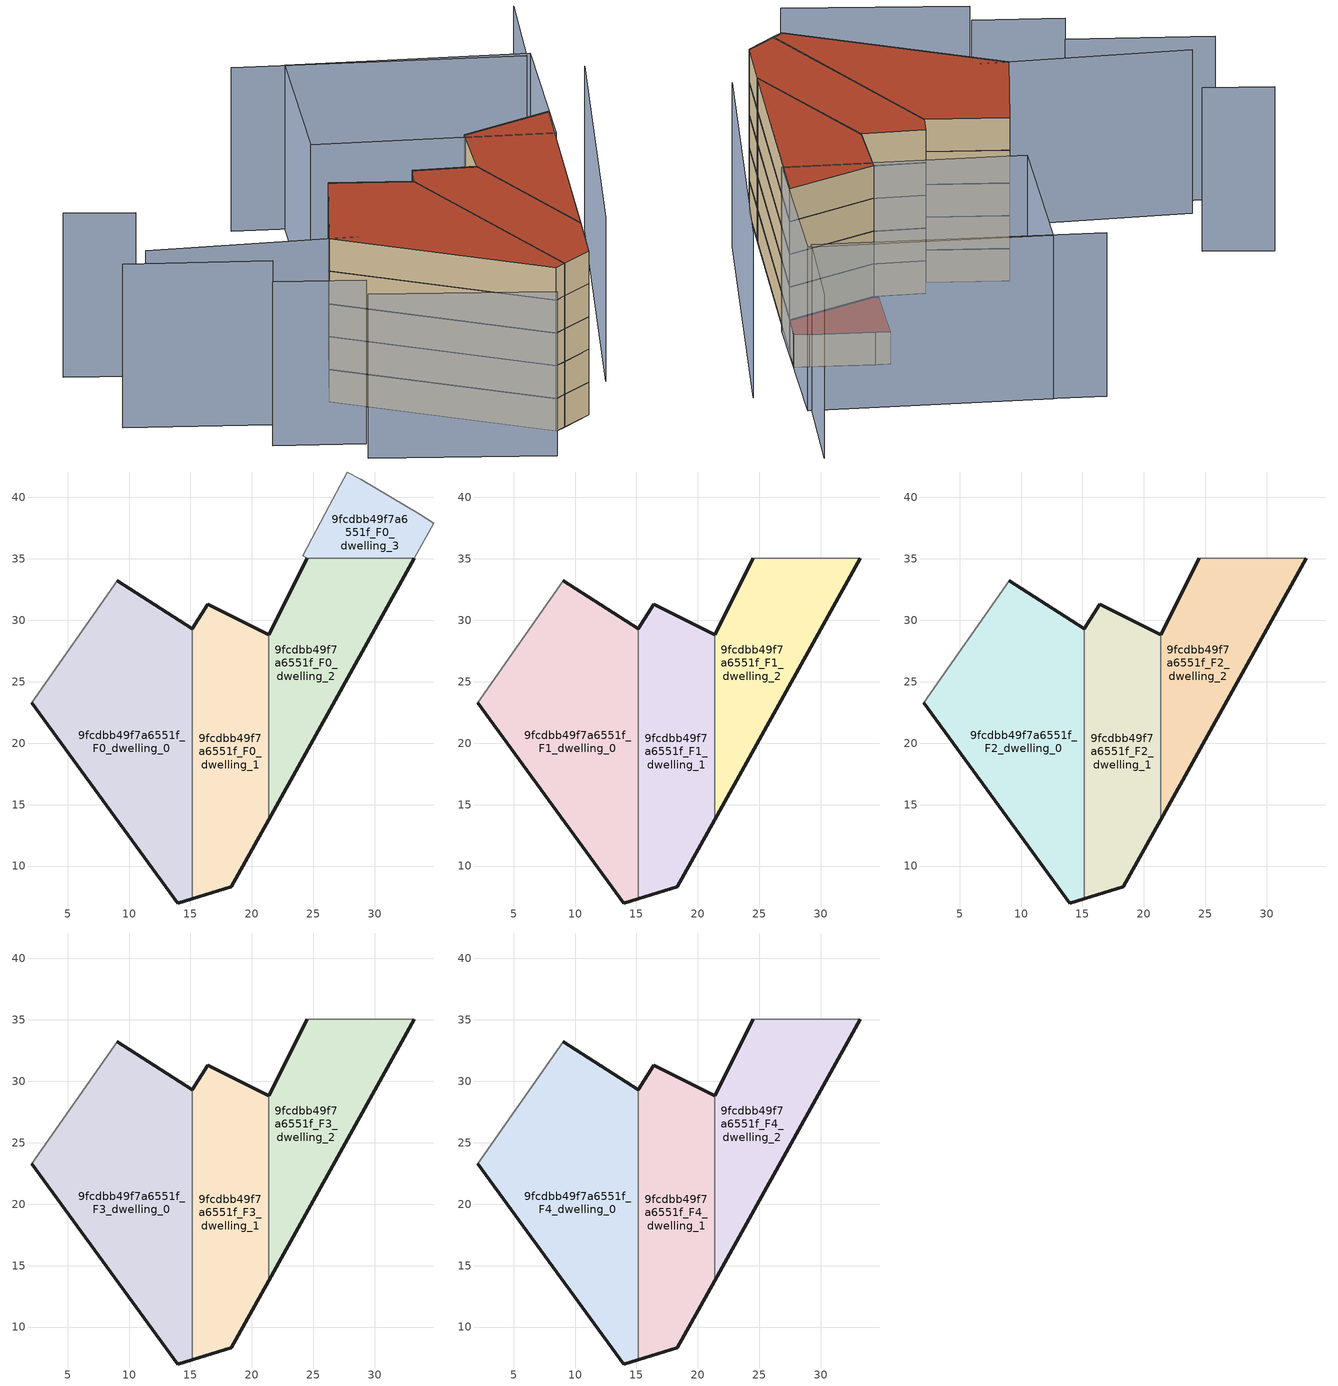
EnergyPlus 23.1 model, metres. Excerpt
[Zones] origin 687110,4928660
9fcdbb49f7a6551f_F0_dwelling_0
 floor ground (EU_floor_Construction): 15.14,7.35 15.14,29.32 9.06,33.22 2.07,23.29 13.97,7 z0
 wall outside (EU_wall_Construction): 9.06,33.22 15.14,29.32 / 15.14,7.35 13.97,7 2.07,23.29 z0:3
 wall adiabatic (EU_wall_Construction): 2.07,23.29 9.06,33.22 z0:3
 wall to 9fcdbb49f7a6551f_F0_dwelling_1 (EU_wall_Construction): 15.14,29.32 15.14,7.35 z0:3
9fcdbb49f7a6551f_F0_dwelling_1
 floor ground (EU_floor_Construction): 18.3,8.3 21.35,13.77 21.35,28.81 16.4,31.29 15.14,29.32 15.14,7.35 z0
 wall outside (EU_wall_Construction): 21.35,13.77 18.3,8.3 15.14,7.35 / 15.14,29.32 16.4,31.29 21.35,28.81 z0:3
 wall to 9fcdbb49f7a6551f_F0_dwelling_2 (EU_wall_Construction): 21.35,28.81 21.35,13.77 z0:3
9fcdbb49f7a6551f_F0_dwelling_2
 floor ground (EU_floor_Construction): 21.35,13.77 33.21,35.03 24.48,35.03 21.35,28.81 z0
 wall outside (EU_wall_Construction): 33.21,35.03 21.35,13.77 / 21.35,28.81 24.48,35.03 z0:3
 wall to 9fcdbb49f7a6551f_F0_dwelling_3 (EU_wall_Construction): 24.48,35.03 33.21,35.03 z0:3
9fcdbb49f7a6551f_F0_dwelling_3
 floor ground (EU_floor_Construction): 33.21,35.03 34.81,37.9 33.65,38.61 28.84,41.46 27.74,42.06 26.28,39.31 24.12,35.26 24.48,35.03 z0
 wall adiabatic (EU_wall_Construction): 24.48,35.03 24.12,35.26 26.28,39.31 27.74,42.06 28.84,41.46 33.65,38.61 34.81,37.9 33.21,35.03 z0:3
 roof outside (EU_roof_Construction): 33.65,38.61 34.81,37.9 33.21,35.03 24.48,35.03 24.12,35.26 26.28,39.31 27.74,42.06 28.84,41.46 z3
9fcdbb49f7a6551f_F1_dwelling_0
 floor to 9fcdbb49f7a6551f_F0_dwelling_0 (EU_floor_Construction): 15.14,7.35 15.14,29.32 9.06,33.22 2.07,23.29 13.97,7 z3
 wall outside (EU_wall_Construction): 9.06,33.22 15.14,29.32 / 15.14,7.35 13.97,7 2.07,23.29 z3:6
 wall adiabatic (EU_wall_Construction): 2.07,23.29 9.06,33.22 z3:6
 wall to 9fcdbb49f7a6551f_F1_dwelling_1 (EU_wall_Construction): 15.14,29.32 15.14,7.35 z3:6
9fcdbb49f7a6551f_F1_dwelling_1
 floor to 9fcdbb49f7a6551f_F0_dwelling_1 (EU_floor_Construction): 18.3,8.3 21.35,13.77 21.35,28.81 16.4,31.29 15.14,29.32 15.14,7.35 z3
 wall outside (EU_wall_Construction): 21.35,13.77 18.3,8.3 15.14,7.35 / 15.14,29.32 16.4,31.29 21.35,28.81 z3:6
 wall to 9fcdbb49f7a6551f_F1_dwelling_2 (EU_wall_Construction): 21.35,28.81 21.35,13.77 z3:6
9fcdbb49f7a6551f_F1_dwelling_2
 floor to 9fcdbb49f7a6551f_F0_dwelling_2 (EU_floor_Construction): 21.35,13.77 33.21,35.03 24.48,35.03 21.35,28.81 z3
 wall outside (EU_wall_Construction): 33.21,35.03 21.35,13.77 / 21.35,28.81 24.48,35.03 z3:6
 wall adiabatic (EU_wall_Construction): 24.48,35.03 33.21,35.03 z3:6
9fcdbb49f7a6551f_F2_dwelling_0
 floor to 9fcdbb49f7a6551f_F1_dwelling_0 (EU_floor_Construction): 15.14,7.35 15.14,29.32 9.06,33.22 2.07,23.29 13.97,7 z6
 wall outside (EU_wall_Construction): 9.06,33.22 15.14,29.32 / 15.14,7.35 13.97,7 2.07,23.29 z6:9
 wall adiabatic (EU_wall_Construction): 2.07,23.29 9.06,33.22 z6:9
 wall to 9fcdbb49f7a6551f_F2_dwelling_1 (EU_wall_Construction): 15.14,29.32 15.14,7.35 z6:9
9fcdbb49f7a6551f_F2_dwelling_1
 floor to 9fcdbb49f7a6551f_F1_dwelling_1 (EU_floor_Construction): 18.3,8.3 21.35,13.77 21.35,28.81 16.4,31.29 15.14,29.32 15.14,7.35 z6
 wall outside (EU_wall_Construction): 21.35,13.77 18.3,8.3 15.14,7.35 / 15.14,29.32 16.4,31.29 21.35,28.81 z6:9
 wall to 9fcdbb49f7a6551f_F2_dwelling_2 (EU_wall_Construction): 21.35,28.81 21.35,13.77 z6:9
9fcdbb49f7a6551f_F2_dwelling_2
 floor to 9fcdbb49f7a6551f_F1_dwelling_2 (EU_floor_Construction): 21.35,13.77 33.21,35.03 24.48,35.03 21.35,28.81 z6
 wall outside (EU_wall_Construction): 33.21,35.03 21.35,13.77 / 21.35,28.81 24.48,35.03 z6:9
 wall adiabatic (EU_wall_Construction): 24.48,35.03 33.21,35.03 z6:9
9fcdbb49f7a6551f_F3_dwelling_0
 floor to 9fcdbb49f7a6551f_F2_dwelling_0 (EU_floor_Construction): 15.14,7.35 15.14,29.32 9.06,33.22 2.07,23.29 13.97,7 z9
 wall outside (EU_wall_Construction): 9.06,33.22 15.14,29.32 / 15.14,7.35 13.97,7 2.07,23.29 z9:12
 wall adiabatic (EU_wall_Construction): 2.07,23.29 9.06,33.22 z9:12
 wall to 9fcdbb49f7a6551f_F3_dwelling_1 (EU_wall_Construction): 15.14,29.32 15.14,7.35 z9:12
9fcdbb49f7a6551f_F3_dwelling_1
 floor to 9fcdbb49f7a6551f_F2_dwelling_1 (EU_floor_Construction): 18.3,8.3 21.35,13.77 21.35,28.81 16.4,31.29 15.14,29.32 15.14,7.35 z9
 wall outside (EU_wall_Construction): 21.35,13.77 18.3,8.3 15.14,7.35 / 15.14,29.32 16.4,31.29 21.35,28.81 z9:12
 wall to 9fcdbb49f7a6551f_F3_dwelling_2 (EU_wall_Construction): 21.35,28.81 21.35,13.77 z9:12
9fcdbb49f7a6551f_F3_dwelling_2
 floor to 9fcdbb49f7a6551f_F2_dwelling_2 (EU_floor_Construction): 21.35,13.77 33.21,35.03 24.48,35.03 21.35,28.81 z9
 wall outside (EU_wall_Construction): 33.21,35.03 21.35,13.77 / 21.35,28.81 24.48,35.03 z9:12
 wall adiabatic (EU_wall_Construction): 24.48,35.03 33.21,35.03 z9:12
9fcdbb49f7a6551f_F4_dwelling_0
 floor to 9fcdbb49f7a6551f_F3_dwelling_0 (EU_floor_Construction): 15.14,7.35 15.14,29.32 9.06,33.22 2.07,23.29 13.97,7 z12
 wall outside (EU_wall_Construction): 9.06,33.22 15.14,29.32 / 15.14,7.35 13.97,7 2.07,23.29 z12:15
 wall adiabatic (EU_wall_Construction): 2.07,23.29 9.06,33.22 z12:15
 wall to 9fcdbb49f7a6551f_F4_dwelling_1 (EU_wall_Construction): 15.14,29.32 15.14,7.35 z12:15
 roof outside (EU_roof_Construction): 15.14,29.32 15.14,7.35 13.97,7 2.07,23.29 9.06,33.22 z15
9fcdbb49f7a6551f_F4_dwelling_1
 floor to 9fcdbb49f7a6551f_F3_dwelling_1 (EU_floor_Construction): 18.3,8.3 21.35,13.77 21.35,28.81 16.4,31.29 15.14,29.32 15.14,7.35 z12
 wall outside (EU_wall_Construction): 21.35,13.77 18.3,8.3 15.14,7.35 / 15.14,29.32 16.4,31.29 21.35,28.81 z12:15
 wall to 9fcdbb49f7a6551f_F4_dwelling_2 (EU_wall_Construction): 21.35,28.81 21.35,13.77 z12:15
 roof outside (EU_roof_Construction): 21.35,28.81 21.35,13.77 18.3,8.3 15.14,7.35 15.14,29.32 16.4,31.29 z15
9fcdbb49f7a6551f_F4_dwelling_2
 floor to 9fcdbb49f7a6551f_F3_dwelling_2 (EU_floor_Construction): 21.35,13.77 33.21,35.03 24.48,35.03 21.35,28.81 z12
 wall outside (EU_wall_Construction): 33.21,35.03 21.35,13.77 / 21.35,28.81 24.48,35.03 z12:15
 wall adiabatic (EU_wall_Construction): 24.48,35.03 33.21,35.03 z12:15
 roof outside (EU_roof_Construction): 33.21,35.03 21.35,13.77 21.35,28.81 24.48,35.03 z15
shading: -7.29,18.41 -0.64,14.09 / -2.3,11.53 10.99,2.69 / 23.71,13.45 41.37,41.19 / -15.31,28.91 -4.63,22.1 / -7.94,37.34 -12.98,40.8 / 4.28,22.21 -12.08,30.15 / 44.13,55.37 38.76,45.94 / 38.76,45.94 16.95,58.36 / 12.65,40.74 20.95,56.14 / 20.95,56.14 39.32,46.25 / 39.32,46.25 31.03,30.85 / 31.03,30.85 12.65,40.74 z0:15
[Building]
EU S2 Campaign: North Axis=0; Terrain=City; Solar Distribution=FullExterior
[Site:Location]
Bologna: Latitude=44.5; Longitude=11.25; Time Zone=1; Elevation=37
[SizingPeriod:WeatherFileDays]
AnnualSizingPeriod: Begin Month=1; Begin Day of Month=1; End Month=12; End Day of Month=31; Day of Week for Start Day=Monday; Use Weather File Daylight Saving Period=No; Use Weather File Rain and Snow Indicators=No
[MATERIAL]
EU_InternalMass_Material: Roughness=MediumRough; Thickness=0.1; Conductivity=1; Density=1800; Specific Heat=900; Thermal Absorptance=0.9; Solar Absorptance=0.7; Visible Absorptance=0.7
[MATERIAL:NOMASS] Roughness=MediumRough; Thermal Absorptance=0.9; Solar Absorptance=0.7; Visible Absorptance=0.7
Name | Thermal Resistance
EU_wall_NoMass | 0.905828
EU_roof_NoMass | 0.37593
EU_floor_NoMass | 0.67114
[CONSTRUCTION]
EU_wall_Construction: EU_wall_NoMass
EU_roof_Construction: EU_roof_NoMass
EU_floor_Construction: EU_floor_NoMass
EU_InternalMass_Construction: EU_InternalMass_Material
[ZONE] Type=1; Multiplier=1; Ceiling Height=autocalculate; Floor Area=autocalculate; Part of Total Floor Area=Yes
Name | Volume
9fcdbb49f7a6551f_F0_dwelling_0; 9fcdbb49f7a6551f_F1_dwelling_0; 9fcdbb49f7a6551f_F2_dwelling_0; 9fcdbb49f7a6551f_F3_dwelling_0; 9fcdbb49f7a6551f_F4_dwelling_0 | 597.263
9fcdbb49f7a6551f_F0_dwelling_1; 9fcdbb49f7a6551f_F1_dwelling_1; 9fcdbb49f7a6551f_F2_dwelling_1; 9fcdbb49f7a6551f_F3_dwelling_1; 9fcdbb49f7a6551f_F4_dwelling_1 | 385.658
9fcdbb49f7a6551f_F0_dwelling_2 | 348.917
9fcdbb49f7a6551f_F1_dwelling_2; 9fcdbb49f7a6551f_F2_dwelling_2; 9fcdbb49f7a6551f_F3_dwelling_2; 9fcdbb49f7a6551f_F4_dwelling_2 | 348.918
9fcdbb49f7a6551f_F0_dwelling_3 | 137.993
[INTERNALMASS] Construction=EU_InternalMass_Construction
Name | Zone or ZoneList | Surface Area
9fcdbb49f7a6551f_F0_dwelling_0_EU_InternalMass | 9fcdbb49f7a6551f_F0_dwelling_0 | 199.088
9fcdbb49f7a6551f_F0_dwelling_1_EU_InternalMass | 9fcdbb49f7a6551f_F0_dwelling_1 | 128.553
9fcdbb49f7a6551f_F0_dwelling_2_EU_InternalMass | 9fcdbb49f7a6551f_F0_dwelling_2 | 116.312
9fcdbb49f7a6551f_F0_dwelling_3_EU_InternalMass | 9fcdbb49f7a6551f_F0_dwelling_3 | 45.9992
9fcdbb49f7a6551f_F1_dwelling_0_EU_InternalMass | 9fcdbb49f7a6551f_F1_dwelling_0 | 199.088
9fcdbb49f7a6551f_F1_dwelling_1_EU_InternalMass | 9fcdbb49f7a6551f_F1_dwelling_1 | 128.553
9fcdbb49f7a6551f_F1_dwelling_2_EU_InternalMass | 9fcdbb49f7a6551f_F1_dwelling_2 | 162.312
9fcdbb49f7a6551f_F2_dwelling_0_EU_InternalMass | 9fcdbb49f7a6551f_F2_dwelling_0 | 199.088
9fcdbb49f7a6551f_F2_dwelling_1_EU_InternalMass | 9fcdbb49f7a6551f_F2_dwelling_1 | 128.553
9fcdbb49f7a6551f_F2_dwelling_2_EU_InternalMass | 9fcdbb49f7a6551f_F2_dwelling_2 | 162.312
9fcdbb49f7a6551f_F3_dwelling_0_EU_InternalMass | 9fcdbb49f7a6551f_F3_dwelling_0 | 199.088
9fcdbb49f7a6551f_F3_dwelling_1_EU_InternalMass | 9fcdbb49f7a6551f_F3_dwelling_1 | 128.553
9fcdbb49f7a6551f_F3_dwelling_2_EU_InternalMass | 9fcdbb49f7a6551f_F3_dwelling_2 | 162.312
9fcdbb49f7a6551f_F4_dwelling_0_EU_InternalMass | 9fcdbb49f7a6551f_F4_dwelling_0 | 199.088
9fcdbb49f7a6551f_F4_dwelling_1_EU_InternalMass | 9fcdbb49f7a6551f_F4_dwelling_1 | 128.553
9fcdbb49f7a6551f_F4_dwelling_2_EU_InternalMass | 9fcdbb49f7a6551f_F4_dwelling_2 | 162.312
[OTHEREQUIPMENT] Fuel Type=Electricity; Design Level Calculation Method=Watts/Area; Power per Zone Floor Area=1; Fraction Latent=0; Fraction Radiant=0; Fraction Lost=0; Carbon Dioxide Generation Rate=0; EndUse Subcategory=EU_Step8_InternalGains
Name | Zone or ZoneList or Space or SpaceList | Schedule
EU_Step8_InternalGain_9fcdbb49f7a6551f_F0_dwelling_0_f000 | 9fcdbb49f7a6551f_F0_dwelling_0 | EU_Step8_GainSchedule_9fcdbb49f7a6551f_F0_dwelling_0_f000
EU_Step8_InternalGain_9fcdbb49f7a6551f_F0_dwelling_1_f000 | 9fcdbb49f7a6551f_F0_dwelling_1 | EU_Step8_GainSchedule_9fcdbb49f7a6551f_F0_dwelling_1_f000
EU_Step8_InternalGain_9fcdbb49f7a6551f_F0_dwelling_2_f000 | 9fcdbb49f7a6551f_F0_dwelling_2 | EU_Step8_GainSchedule_9fcdbb49f7a6551f_F0_dwelling_2_f000
EU_Step8_InternalGain_9fcdbb49f7a6551f_F0_dwelling_3_f000 | 9fcdbb49f7a6551f_F0_dwelling_3 | EU_Step8_GainSchedule_9fcdbb49f7a6551f_F0_dwelling_3_f000
EU_Step8_InternalGain_9fcdbb49f7a6551f_F1_dwelling_0_f000 | 9fcdbb49f7a6551f_F1_dwelling_0 | EU_Step8_GainSchedule_9fcdbb49f7a6551f_F1_dwelling_0_f000
EU_Step8_InternalGain_9fcdbb49f7a6551f_F1_dwelling_1_f000 | 9fcdbb49f7a6551f_F1_dwelling_1 | EU_Step8_GainSchedule_9fcdbb49f7a6551f_F1_dwelling_1_f000
EU_Step8_InternalGain_9fcdbb49f7a6551f_F1_dwelling_2_f000 | 9fcdbb49f7a6551f_F1_dwelling_2 | EU_Step8_GainSchedule_9fcdbb49f7a6551f_F1_dwelling_2_f000
EU_Step8_InternalGain_9fcdbb49f7a6551f_F2_dwelling_0_f000 | 9fcdbb49f7a6551f_F2_dwelling_0 | EU_Step8_GainSchedule_9fcdbb49f7a6551f_F2_dwelling_0_f000
EU_Step8_InternalGain_9fcdbb49f7a6551f_F2_dwelling_1_f000 | 9fcdbb49f7a6551f_F2_dwelling_1 | EU_Step8_GainSchedule_9fcdbb49f7a6551f_F2_dwelling_1_f000
EU_Step8_InternalGain_9fcdbb49f7a6551f_F2_dwelling_2_f000 | 9fcdbb49f7a6551f_F2_dwelling_2 | EU_Step8_GainSchedule_9fcdbb49f7a6551f_F2_dwelling_2_f000
EU_Step8_InternalGain_9fcdbb49f7a6551f_F3_dwelling_0_f000 | 9fcdbb49f7a6551f_F3_dwelling_0 | EU_Step8_GainSchedule_9fcdbb49f7a6551f_F3_dwelling_0_f000
EU_Step8_InternalGain_9fcdbb49f7a6551f_F3_dwelling_1_f000 | 9fcdbb49f7a6551f_F3_dwelling_1 | EU_Step8_GainSchedule_9fcdbb49f7a6551f_F3_dwelling_1_f000
EU_Step8_InternalGain_9fcdbb49f7a6551f_F3_dwelling_2_f000 | 9fcdbb49f7a6551f_F3_dwelling_2 | EU_Step8_GainSchedule_9fcdbb49f7a6551f_F3_dwelling_2_f000
EU_Step8_InternalGain_9fcdbb49f7a6551f_F4_dwelling_0_f000 | 9fcdbb49f7a6551f_F4_dwelling_0 | EU_Step8_GainSchedule_9fcdbb49f7a6551f_F4_dwelling_0_f000
EU_Step8_InternalGain_9fcdbb49f7a6551f_F4_dwelling_1_f000 | 9fcdbb49f7a6551f_F4_dwelling_1 | EU_Step8_GainSchedule_9fcdbb49f7a6551f_F4_dwelling_1_f000
EU_Step8_InternalGain_9fcdbb49f7a6551f_F4_dwelling_2_f000 | 9fcdbb49f7a6551f_F4_dwelling_2 | EU_Step8_GainSchedule_9fcdbb49f7a6551f_F4_dwelling_2_f000
[ZONEVENTILATION:DESIGNFLOWRATE] Schedule=EU_AlwaysOn; Design Flow Rate Calculation Method=AirChanges/Hour; Air Changes per Hour=0.73129; Ventilation Type=Natural; Fan Pressure Rise=0; Fan Total Efficiency=1; Constant Term Coefficient=1; Temperature Term Coefficient=0; Velocity Term Coefficient=0; Velocity Squared Term Coefficient=0; Minimum Indoor Temperature=-100; Maximum Indoor Temperature=100; Delta Temperature=-100; Minimum Outdoor Temperature=-100; Maximum Outdoor Temperature=100; Maximum Wind Speed=40
Name | Zone or ZoneList or Space or SpaceList
EU_ConstantAir_9fcdbb49f7a6551f_F0_dwelling_0 | 9fcdbb49f7a6551f_F0_dwelling_0
EU_ConstantAir_9fcdbb49f7a6551f_F0_dwelling_1 | 9fcdbb49f7a6551f_F0_dwelling_1
EU_ConstantAir_9fcdbb49f7a6551f_F0_dwelling_2 | 9fcdbb49f7a6551f_F0_dwelling_2
EU_ConstantAir_9fcdbb49f7a6551f_F0_dwelling_3 | 9fcdbb49f7a6551f_F0_dwelling_3
EU_ConstantAir_9fcdbb49f7a6551f_F1_dwelling_0 | 9fcdbb49f7a6551f_F1_dwelling_0
EU_ConstantAir_9fcdbb49f7a6551f_F1_dwelling_1 | 9fcdbb49f7a6551f_F1_dwelling_1
EU_ConstantAir_9fcdbb49f7a6551f_F1_dwelling_2 | 9fcdbb49f7a6551f_F1_dwelling_2
EU_ConstantAir_9fcdbb49f7a6551f_F2_dwelling_0 | 9fcdbb49f7a6551f_F2_dwelling_0
EU_ConstantAir_9fcdbb49f7a6551f_F2_dwelling_1 | 9fcdbb49f7a6551f_F2_dwelling_1
EU_ConstantAir_9fcdbb49f7a6551f_F2_dwelling_2 | 9fcdbb49f7a6551f_F2_dwelling_2
EU_ConstantAir_9fcdbb49f7a6551f_F3_dwelling_0 | 9fcdbb49f7a6551f_F3_dwelling_0
EU_ConstantAir_9fcdbb49f7a6551f_F3_dwelling_1 | 9fcdbb49f7a6551f_F3_dwelling_1
EU_ConstantAir_9fcdbb49f7a6551f_F3_dwelling_2 | 9fcdbb49f7a6551f_F3_dwelling_2
EU_ConstantAir_9fcdbb49f7a6551f_F4_dwelling_0 | 9fcdbb49f7a6551f_F4_dwelling_0
EU_ConstantAir_9fcdbb49f7a6551f_F4_dwelling_1 | 9fcdbb49f7a6551f_F4_dwelling_1
EU_ConstantAir_9fcdbb49f7a6551f_F4_dwelling_2 | 9fcdbb49f7a6551f_F4_dwelling_2
[HVACTEMPLATE:THERMOSTAT] Constant Heating Setpoint=20; Constant Cooling Setpoint=50
EU_HeatOnly_9fcdbb49f7a6551f_F0_dwelling_0; EU_HeatOnly_9fcdbb49f7a6551f_F0_dwelling_1; EU_HeatOnly_9fcdbb49f7a6551f_F0_dwelling_2; EU_HeatOnly_9fcdbb49f7a6551f_F0_dwelling_3; EU_HeatOnly_9fcdbb49f7a6551f_F1_dwelling_0; EU_HeatOnly_9fcdbb49f7a6551f_F1_dwelling_1; EU_HeatOnly_9fcdbb49f7a6551f_F1_dwelling_2; EU_HeatOnly_9fcdbb49f7a6551f_F2_dwelling_0; EU_HeatOnly_9fcdbb49f7a6551f_F2_dwelling_1; EU_HeatOnly_9fcdbb49f7a6551f_F2_dwelling_2; EU_HeatOnly_9fcdbb49f7a6551f_F3_dwelling_0; EU_HeatOnly_9fcdbb49f7a6551f_F3_dwelling_1; EU_HeatOnly_9fcdbb49f7a6551f_F3_dwelling_2; EU_HeatOnly_9fcdbb49f7a6551f_F4_dwelling_0; EU_HeatOnly_9fcdbb49f7a6551f_F4_dwelling_1; EU_HeatOnly_9fcdbb49f7a6551f_F4_dwelling_2
[HVACTEMPLATE:ZONE:IDEALLOADSAIRSYSTEM] System Availability Schedule=EU_AlwaysOn; Maximum Heating Supply Air Temperature=50; Minimum Cooling Supply Air Temperature=13; Maximum Heating Supply Air Humidity Ratio=0.0156; Minimum Cooling Supply Air Humidity Ratio=0.0077; Heating Limit=NoLimit; Cooling Limit=NoLimit; Heating Availability Schedule=EU_AlwaysOn; Cooling Availability Schedule=EU_CoolingOff; Dehumidification Control Type=ConstantSensibleHeatRatio; Cooling Sensible Heat Ratio=0.7; Dehumidification Setpoint=60; Humidification Control Type=None; Humidification Setpoint=30; Outdoor Air Method=None; Outdoor Air Flow Rate per Person=0.00944; Outdoor Air Flow Rate per Zone Floor Area=0; Outdoor Air Flow Rate per Zone=0; Demand Controlled Ventilation Type=None; Outdoor Air Economizer Type=NoEconomizer; Heat Recovery Type=None; Sensible Heat Recovery Effectiveness=0.7; Latent Heat Recovery Effectiveness=0.65
Name | Template Thermostat
9fcdbb49f7a6551f_F0_dwelling_0 | EU_HeatOnly_9fcdbb49f7a6551f_F0_dwelling_0
9fcdbb49f7a6551f_F0_dwelling_1 | EU_HeatOnly_9fcdbb49f7a6551f_F0_dwelling_1
9fcdbb49f7a6551f_F0_dwelling_2 | EU_HeatOnly_9fcdbb49f7a6551f_F0_dwelling_2
9fcdbb49f7a6551f_F0_dwelling_3 | EU_HeatOnly_9fcdbb49f7a6551f_F0_dwelling_3
9fcdbb49f7a6551f_F1_dwelling_0 | EU_HeatOnly_9fcdbb49f7a6551f_F1_dwelling_0
9fcdbb49f7a6551f_F1_dwelling_1 | EU_HeatOnly_9fcdbb49f7a6551f_F1_dwelling_1
9fcdbb49f7a6551f_F1_dwelling_2 | EU_HeatOnly_9fcdbb49f7a6551f_F1_dwelling_2
9fcdbb49f7a6551f_F2_dwelling_0 | EU_HeatOnly_9fcdbb49f7a6551f_F2_dwelling_0
9fcdbb49f7a6551f_F2_dwelling_1 | EU_HeatOnly_9fcdbb49f7a6551f_F2_dwelling_1
9fcdbb49f7a6551f_F2_dwelling_2 | EU_HeatOnly_9fcdbb49f7a6551f_F2_dwelling_2
9fcdbb49f7a6551f_F3_dwelling_0 | EU_HeatOnly_9fcdbb49f7a6551f_F3_dwelling_0
9fcdbb49f7a6551f_F3_dwelling_1 | EU_HeatOnly_9fcdbb49f7a6551f_F3_dwelling_1
9fcdbb49f7a6551f_F3_dwelling_2 | EU_HeatOnly_9fcdbb49f7a6551f_F3_dwelling_2
9fcdbb49f7a6551f_F4_dwelling_0 | EU_HeatOnly_9fcdbb49f7a6551f_F4_dwelling_0
9fcdbb49f7a6551f_F4_dwelling_1 | EU_HeatOnly_9fcdbb49f7a6551f_F4_dwelling_1
9fcdbb49f7a6551f_F4_dwelling_2 | EU_HeatOnly_9fcdbb49f7a6551f_F4_dwelling_2
[SIZING:ZONE] Zone Cooling Design Supply Air Temperature Input Method=SupplyAirTemperature; Zone Cooling Design Supply Air Temperature=13; Zone Heating Design Supply Air Temperature Input Method=SupplyAirTemperature; Zone Heating Design Supply Air Temperature=50; Zone Cooling Design Supply Air Humidity Ratio=0.008; Zone Heating Design Supply Air Humidity Ratio=0.008; Cooling Design Air Flow Method=DesignDay; Cooling Design Air Flow Rate=0; Cooling Minimum Air Flow per Zone Floor Area=0.000762; Cooling Minimum Air Flow=0; Cooling Minimum Air Flow Fraction=0.2; Heating Design Air Flow Method=DesignDay; Heating Design Air Flow Rate=0; Heating Maximum Air Flow per Zone Floor Area=0.002032; Heating Maximum Air Flow=0.141576; Heating Maximum Air Flow Fraction=0.3; Account for Dedicated Outdoor Air System=No; Dedicated Outdoor Air System Control Strategy=NeutralSupplyAir; Dedicated Outdoor Air Low Setpoint Temperature for Design=autosize; Dedicated Outdoor Air High Setpoint Temperature for Design=autosize; Zone Load Sizing Method=Sensible Load Only No Latent Load; Zone Latent Cooling Design Supply Air Humidity Ratio Input Method=HumidityRatioDifference; Zone Cooling Design Supply Air Humidity Ratio Difference=0.005; Zone Latent Heating Design Supply Air Humidity Ratio Input Method=HumidityRatioDifference; Zone Humidification Design Supply Air Humidity Ratio Difference=0.005
9fcdbb49f7a6551f_F0_dwelling_0; 9fcdbb49f7a6551f_F0_dwelling_1; 9fcdbb49f7a6551f_F0_dwelling_2; 9fcdbb49f7a6551f_F0_dwelling_3; 9fcdbb49f7a6551f_F1_dwelling_0; 9fcdbb49f7a6551f_F1_dwelling_1; 9fcdbb49f7a6551f_F1_dwelling_2; 9fcdbb49f7a6551f_F2_dwelling_0; 9fcdbb49f7a6551f_F2_dwelling_1; 9fcdbb49f7a6551f_F2_dwelling_2; 9fcdbb49f7a6551f_F3_dwelling_0; 9fcdbb49f7a6551f_F3_dwelling_1; 9fcdbb49f7a6551f_F3_dwelling_2; 9fcdbb49f7a6551f_F4_dwelling_0; 9fcdbb49f7a6551f_F4_dwelling_1; 9fcdbb49f7a6551f_F4_dwelling_2
[SCHEDULE:CONSTANT]
Name | Hourly Value
EU_AlwaysOn | 1
EU_CoolingOff | 0
[SCHEDULE:FILE] Column Number=1; Rows to Skip at Top=0; Number of Hours of Data=8760; Column Separator=Comma; Interpolate to Timestep=No; Minutes per Item=60; Adjust Schedule for Daylight Savings=Yes
Name | File
EU_Step8_GainSchedule_9fcdbb49f7a6551f_F0_dwelling_0_f000 | ../../schedules/9fcdbb49f7a6551f/9fcdbb49f7a6551f_F0_dwelling_0_f000_gain.csv
EU_Step8_GainSchedule_9fcdbb49f7a6551f_F0_dwelling_1_f000 | ../../schedules/9fcdbb49f7a6551f/9fcdbb49f7a6551f_F0_dwelling_1_f000_gain.csv
EU_Step8_GainSchedule_9fcdbb49f7a6551f_F0_dwelling_2_f000 | ../../schedules/9fcdbb49f7a6551f/9fcdbb49f7a6551f_F0_dwelling_2_f000_gain.csv
EU_Step8_GainSchedule_9fcdbb49f7a6551f_F0_dwelling_3_f000 | ../../schedules/9fcdbb49f7a6551f/9fcdbb49f7a6551f_F0_dwelling_3_f000_gain.csv
EU_Step8_GainSchedule_9fcdbb49f7a6551f_F1_dwelling_0_f000 | ../../schedules/9fcdbb49f7a6551f/9fcdbb49f7a6551f_F1_dwelling_0_f000_gain.csv
EU_Step8_GainSchedule_9fcdbb49f7a6551f_F1_dwelling_1_f000 | ../../schedules/9fcdbb49f7a6551f/9fcdbb49f7a6551f_F1_dwelling_1_f000_gain.csv
EU_Step8_GainSchedule_9fcdbb49f7a6551f_F1_dwelling_2_f000 | ../../schedules/9fcdbb49f7a6551f/9fcdbb49f7a6551f_F1_dwelling_2_f000_gain.csv
EU_Step8_GainSchedule_9fcdbb49f7a6551f_F2_dwelling_0_f000 | ../../schedules/9fcdbb49f7a6551f/9fcdbb49f7a6551f_F2_dwelling_0_f000_gain.csv
EU_Step8_GainSchedule_9fcdbb49f7a6551f_F2_dwelling_1_f000 | ../../schedules/9fcdbb49f7a6551f/9fcdbb49f7a6551f_F2_dwelling_1_f000_gain.csv
EU_Step8_GainSchedule_9fcdbb49f7a6551f_F2_dwelling_2_f000 | ../../schedules/9fcdbb49f7a6551f/9fcdbb49f7a6551f_F2_dwelling_2_f000_gain.csv
EU_Step8_GainSchedule_9fcdbb49f7a6551f_F3_dwelling_0_f000 | ../../schedules/9fcdbb49f7a6551f/9fcdbb49f7a6551f_F3_dwelling_0_f000_gain.csv
EU_Step8_GainSchedule_9fcdbb49f7a6551f_F3_dwelling_1_f000 | ../../schedules/9fcdbb49f7a6551f/9fcdbb49f7a6551f_F3_dwelling_1_f000_gain.csv
EU_Step8_GainSchedule_9fcdbb49f7a6551f_F3_dwelling_2_f000 | ../../schedules/9fcdbb49f7a6551f/9fcdbb49f7a6551f_F3_dwelling_2_f000_gain.csv
EU_Step8_GainSchedule_9fcdbb49f7a6551f_F4_dwelling_0_f000 | ../../schedules/9fcdbb49f7a6551f/9fcdbb49f7a6551f_F4_dwelling_0_f000_gain.csv
EU_Step8_GainSchedule_9fcdbb49f7a6551f_F4_dwelling_1_f000 | ../../schedules/9fcdbb49f7a6551f/9fcdbb49f7a6551f_F4_dwelling_1_f000_gain.csv
EU_Step8_GainSchedule_9fcdbb49f7a6551f_F4_dwelling_2_f000 | ../../schedules/9fcdbb49f7a6551f/9fcdbb49f7a6551f_F4_dwelling_2_f000_gain.csv
